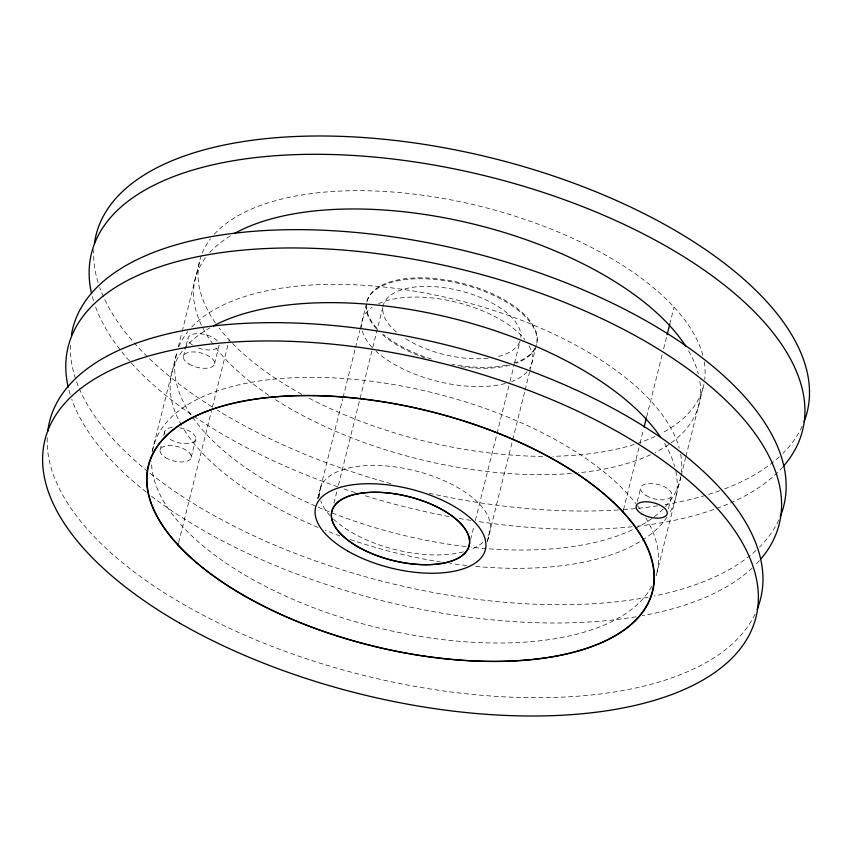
<?xml version="1.0" encoding="UTF-8"?>
<svg xmlns="http://www.w3.org/2000/svg" width="852" height="852" viewBox="0 0 852 852"><rect width="100%" height="100%" fill="white"/><g stroke="black" fill="none" stroke-linecap="round" stroke-linejoin="round"><path stroke-width="0.64" stroke-dasharray="4.26 3.19" d="M152.125 451.826L177.035 351.897M178.313 346.764L181.838 332.621M182.168 331.332L200.188 259.051M160.08 450.175L161.603 444.084M163.733 435.542L164.638 431.879M183.436 356.509L185.864 346.753M186.173 345.529L187.994 338.212M191.199 457.375L195.758 439.068M214.555 363.708L219.113 345.401A15.975 7.423 14 0 1 196.194 347.094M178.643 542.596L211.498 410.834M212.372 407.331L228.038 344.496M228.9 341.066L229.177 339.916M320.629 487.525L342.738 398.842M343.058 397.554L355.231 348.713M355.55 347.435L359.714 330.725M360.045 329.436L366.403 303.908M333.941 503.202L337.147 490.337M338.436 485.193L372.441 348.787M372.761 347.499L382.708 307.615M470.581 539.604L474.106 525.45M475.395 520.306L509.72 382.612M510.039 381.334L514.214 364.603M514.533 363.314L519.986 341.439M487.482 541.073L524.747 391.473M525.066 390.184L529.55 372.186M529.869 370.908L531.478 364.475M531.637 363.964L536.206 345.656M623.483 509.794L639.724 444.669M640.012 443.509L643.217 430.643M646.679 416.788L662.462 353.473M663.623 348.798L666.839 335.933M669.747 324.271L674.017 307.114M637.317 501.487L640.661 488.068M668.426 508.676L671.781 495.257M656.477 574.642L680.833 476.971M681.153 475.682L685.636 457.684M685.956 456.406L703.017 387.979M317.945 498.218L319.862 490.582M487.365 541.627L489.9 531.478M318.009 497.951L319.851 490.656M317.817 498.739L320.746 487.163M759.43 560.627A366.403 170.315 14 0 1 754.957 565.366M752.284 567.943A366.403 170.315 14 0 1 642.312 615.698M635.975 616.805A366.403 170.315 14 0 1 151.209 495.992M146.225 492.115A366.403 170.315 14 0 1 71.749 399.279M70.162 394.476A366.403 170.315 14 0 1 68.522 388.512M778.771 519.997A366.403 170.315 14 0 1 759.526 547.059M755.926 550.498A366.403 170.315 14 0 1 654.315 595.953M648.127 597.167A366.403 170.315 14 0 1 266.697 541.616A366.403 170.315 14 0 1 70.482 343.409M179.836 427.8A15.975 7.423 14 0 1 194.373 441.389A15.975 7.423 14 0 1 168.1 437.939M164.979 434.211A15.975 7.423 14 0 1 172.711 427.363M680.801 476.822A259.572 120.654 14 0 1 471.209 547.208M466.033 546.611A259.572 120.654 14 0 1 177.184 351.514M178.856 346.817A259.572 120.654 14 0 1 187.76 331.673M191.806 326.987A259.572 120.654 14 0 1 457.055 300.01A259.572 120.654 14 0 1 679.257 448.163M680.684 454.308A259.572 120.654 14 0 1 681.504 471.923M675.87 471.326A259.572 120.654 14 0 1 669.118 513.82M667.031 517.111A259.572 120.654 14 0 1 474.383 566.292M466.651 565.504A259.572 120.654 14 0 1 449.941 563.406M441.07 562.075A259.572 120.654 14 0 1 349.97 539.454M339.991 535.94A259.572 120.654 14 0 1 325.315 530.359M318.147 527.441A259.572 120.654 14 0 1 182.829 427.619M181.487 425.318A259.572 120.654 14 0 1 209.88 327.85M664.539 443.338A259.572 120.654 14 0 1 674.688 466.459M528.996 345.859A87.479 40.662 14 0 1 529.593 368.479M527.122 371.77A87.479 40.662 14 0 1 511.669 381.515M505.321 383.496A87.479 40.662 14 0 1 376.041 351.28M372.079 347.339A87.479 40.662 14 0 1 372.005 307.434M378.586 303.695A87.479 40.662 14 0 1 524.726 339.469M535.109 348.436A87.479 40.662 14 0 1 516.227 363.208M509.879 365.199A87.479 40.662 14 0 1 460.208 366.594M425.276 358.042A87.479 40.662 14 0 1 380.599 332.983M376.648 329.042A87.479 40.662 14 0 1 366.158 307.071M367.02 301.32A87.479 40.662 14 0 1 462.679 284.376A87.479 40.662 14 0 1 536.451 344.783M703.912 384.369A259.572 120.654 14 0 1 661.876 433.093M655.103 436.448A259.572 120.654 14 0 1 552.841 456.289M542.575 456.363A259.572 120.654 14 0 1 307.604 397.415M301.842 394.316A259.572 120.654 14 0 1 219.145 328.009M215.396 322.855A259.572 120.654 14 0 1 201.317 255.483M202.212 253.15A259.572 120.654 14 0 1 210.369 238.965M214.299 234.247A259.572 120.654 14 0 1 480.347 206.333A259.572 120.654 14 0 1 702.921 355.646M704.263 361.919A259.572 120.654 14 0 1 704.721 379.491M699.897 381.494A259.572 120.654 14 0 1 655.103 452.54M650.534 454.744A259.572 120.654 14 0 1 577.986 472.849M571.415 473.446A259.572 120.654 14 0 1 272.981 398.065M268.763 395.264A259.572 120.654 14 0 1 214.587 346.306M213.043 344.251A259.572 120.654 14 0 1 206.546 256.314M209.741 252.543A259.572 120.654 14 0 1 230.945 235.525M688.576 350.832A259.572 120.654 14 0 1 698.352 373.943M319.841 496.759A87.479 40.662 14 0 1 414.115 470.538A87.479 40.662 14 0 1 487.067 537.687M482.818 542.436A87.479 40.662 14 0 1 469.686 549.881M463.339 551.862A87.479 40.662 14 0 1 333.228 518.868M330.107 515.716A87.479 40.662 14 0 1 320.81 500.88M651.759 586.283A259.572 120.654 14 0 1 375.998 627.285A259.572 120.654 14 0 1 151.518 461.677M152.508 450.548A259.572 120.654 14 0 1 362.526 380.205A259.572 120.654 14 0 1 635.975 503.702M637.52 505.694A259.572 120.654 14 0 1 641.971 511.871M645.912 518.048A259.572 120.654 14 0 1 656.125 575.846M534.886 348.393A87.479 40.662 14 0 1 514.416 363.005M506.684 365.093A87.479 40.662 14 0 1 451.911 364.241M431.368 359.065A87.479 40.662 14 0 1 383.475 334.389M376.872 328.127A87.479 40.662 14 0 1 436.586 278.689A87.479 40.662 14 0 1 536.419 344.794M519.763 341.758A70.705 32.866 14 0 1 496.727 356.818M488.207 358.213A70.705 32.866 14 0 1 403.678 337.424M396.318 331.907A70.705 32.866 14 0 1 431.655 286.528A70.705 32.866 14 0 1 520.828 337.392M755.042 614.164A366.403 170.315 14 0 1 363.836 675.434A366.403 170.315 14 0 1 47.233 437.662M782.786 466.96A366.403 170.315 14 0 1 637.36 526.185M632.141 526.749A366.403 170.315 14 0 1 477.205 521.381M470.815 520.38A366.403 170.315 14 0 1 458.014 518.218M448.951 516.546A366.403 170.315 14 0 1 362.558 494.959M355.124 492.605A366.403 170.315 14 0 1 342.728 488.494M337.68 486.748A366.403 170.315 14 0 1 95.094 305.623M93.518 300.809A366.403 170.315 14 0 1 91.878 294.845M802.126 426.341A366.403 170.315 14 0 1 782.881 453.402M779.282 456.832A366.403 170.315 14 0 1 724.541 488.942M719.695 490.731A366.403 170.315 14 0 1 663.889 504.842M657.456 505.854A366.403 170.315 14 0 1 623.408 509.613M618.254 509.965A366.403 170.315 14 0 1 427.491 492.839M390.844 483.638A366.403 170.315 14 0 1 217.345 410.163M211.86 406.745A366.403 170.315 14 0 1 99.663 287.316M98.076 282.513A366.403 170.315 14 0 1 93.837 249.742M192.456 345.007A15.975 7.423 14 0 1 194.81 333.824A15.975 7.423 14 0 1 217.867 341.535M165.533 457.62A15.975 7.423 14 0 0 190.986 458.11A15.975 7.423 14 0 0 170.4 445.607A15.975 7.423 14 0 0 165.533 457.62M646.104 495.502A15.975 7.423 14 0 0 671.568 495.992A15.975 7.423 14 0 0 650.981 483.489A15.975 7.423 14 0 0 646.104 495.502M188.878 363.953A15.975 7.423 14 0 0 214.342 364.443A15.975 7.423 14 0 0 193.755 351.94A15.975 7.423 14 0 0 188.878 363.953"/><path stroke-width="1.28" d="M178.079 544.886L178.366 543.746M622.918 512.084L623.206 510.934M644.101 427.14L646.434 417.778M667.127 334.772L669.747 324.271M68.213 387.213A366.403 170.315 14 0 1 463.552 269.892A366.403 170.315 14 0 1 761.113 558.688M71.451 334.729A366.403 170.315 14 0 1 474.564 253.214A366.403 170.315 14 0 1 780.283 516.504M213.415 325.911A259.572 120.654 14 0 1 452.604 318.339A259.572 120.654 14 0 1 660.598 437.172M234.396 233.533A259.572 120.654 14 0 1 476.758 224.875A259.572 120.654 14 0 1 685.988 346.594M47.733 431.421A366.403 170.315 14 0 1 447.502 345.23A366.403 170.315 14 0 1 757.098 609.499M91.569 293.546A366.403 170.315 14 0 1 488.132 176.534A366.403 170.315 14 0 1 783.638 465.991M94.434 243.523A366.403 170.315 14 0 1 494.032 158.568A366.403 170.315 14 0 1 804.107 421.665M347.744 551.052A87.479 40.662 14 0 0 485.086 550.68A87.479 40.662 14 0 0 368.671 483.712A87.479 40.662 14 0 0 347.744 551.052M357.861 546.728A70.705 32.866 14 0 0 468.866 546.43A70.705 32.866 14 0 0 374.773 492.296A70.705 32.866 14 0 0 357.861 546.728M236.228 590.894A259.572 120.654 14 0 0 649.895 598.849A259.572 120.654 14 0 0 315.378 395.711A259.572 120.654 14 0 0 236.228 590.894M355.667 545.514A70.833 32.93 14 0 0 468.547 547.687A70.833 32.93 14 0 0 377.266 492.254A70.833 32.93 14 0 0 355.667 545.514M179.516 623.025A366.403 170.315 14 0 0 754.797 621.47A366.403 170.315 14 0 0 267.177 340.96A366.403 170.315 14 0 0 179.516 623.025M641.545 513.799A15.975 7.423 14 0 0 667.009 514.288A15.975 7.423 14 0 0 646.412 501.785A15.975 7.423 14 0 0 641.545 513.799M243.757 595.537A259.892 120.803 14 0 0 651.801 594.44A259.892 120.803 14 0 0 305.932 395.466A259.892 120.803 14 0 0 243.757 595.537"/></g></svg>
